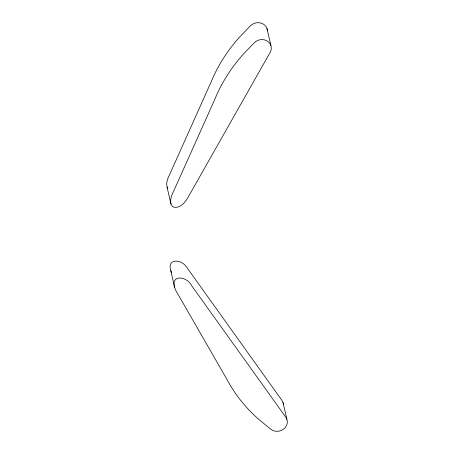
<?xml version="1.0" encoding="UTF-8"?>
<svg xmlns="http://www.w3.org/2000/svg" width="454" height="454" viewBox="0 0 454 454"><rect width="100%" height="100%" fill="white"/><g stroke="black" fill="none" stroke-linecap="round" stroke-linejoin="round"><path stroke-width="0.68" d="M267.423 30.849A9.892 8.893 -13 0 0 260.993 23.086A9.892 8.893 -13 0 0 250.358 25.85L239.252 37.466A165.517 148.764 -13 0 0 211.031 82.151L169.433 174.983C167.378 179.007 165.352 184.262 167.821 188.535M170.948 203.959L171.981 205.923L173.598 207.143C179.761 208.67 184.721 202.79 187.621 198.103L270.192 52.306A9.892 8.893 -13 0 0 267.173 40.979A9.892 8.893 -13 0 0 254.263 42.75L243.151 54.367A165.517 148.764 -13 0 0 214.935 99.051L173.337 191.883C171.396 195.543 169.921 199.8 170.948 203.959L167.044 187.059M283.438 404.724A9.892 8.893 -13 0 0 281.928 400.371L187.451 268.337C182.026 258.32 165.199 257.81 171.504 272.514M174.677 287.569L175.891 290.645L226.943 379.396A165.517 148.764 -13 0 0 258.791 419.411L270.817 429.229A9.892 8.893 -13 0 0 283.795 428.99A9.892 8.893 -13 0 0 285.833 417.271L191.355 285.243C187.298 276.651 170.505 273.847 174.677 287.569L170.772 270.669M266.986 28.568L270.89 45.468M283.001 402.443L286.905 419.343"/></g></svg>
